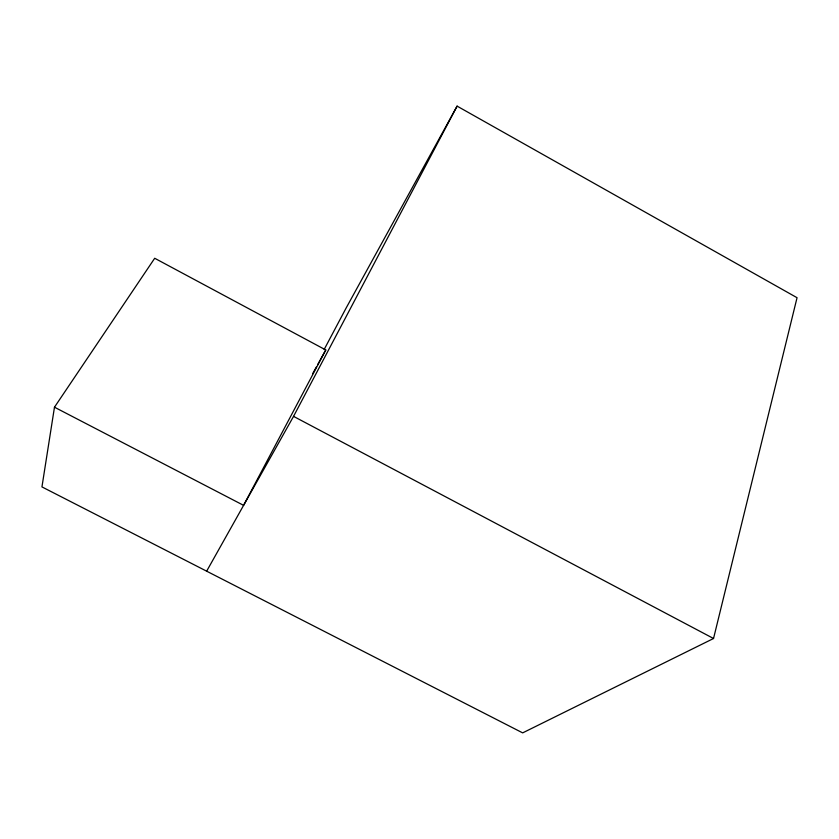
<?xml version="1.0" encoding="UTF-8"?>
<svg xmlns="http://www.w3.org/2000/svg" width="839" height="839" viewBox="0 0 839 839"><rect width="100%" height="100%" fill="white"/><g stroke="black" fill="none" stroke-linecap="round" stroke-linejoin="round"><path stroke-width="1.26" d="M54.472 407.198L243.593 505.351L325.773 349.968L154.701 258.265L54.472 407.198L41.95 486.903L522.666 732.877L713.538 638.5L797.05 297.709L457.098 106.123L346.203 307.892L324.169 349.454M206.646 571.181L293.545 416.375L457.098 106.123M312.58 373.785L316.355 366.979M317.603 364.713L325.773 349.968M293.545 416.375L713.538 638.5"/></g></svg>
